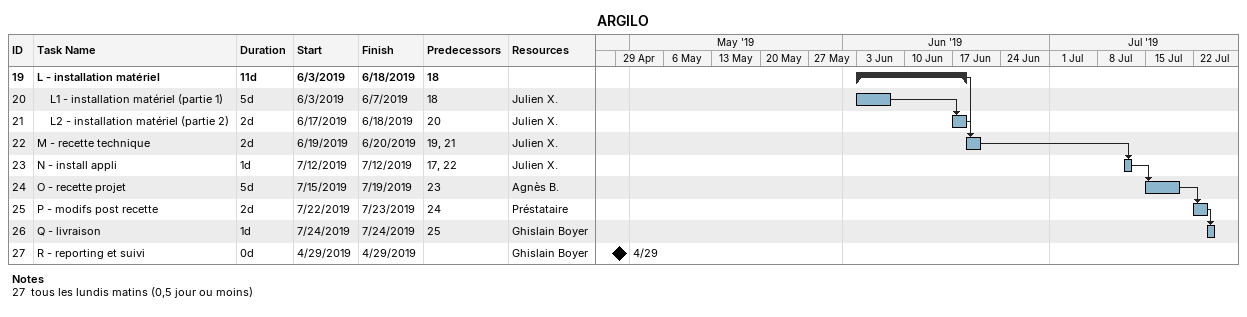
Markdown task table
ARGILO

| ID | Level | Task | Duration | Start | Finish | Predecessors | Resources |
|---|---|---|---|---|---|---|---|
| 19 | 1 | **L - installation matériel** | 11d | 2019-06-03 | 2019-06-18 | 18 |  |
| 20 | 2 | L1 - installation matériel (partie 1) | 5d | 2019-06-03 | 2019-06-07 | 18 | Julien X. |
| 21 | 2 | L2 - installation matériel (partie 2) | 2d | 2019-06-17 | 2019-06-18 | 20 | Julien X. |
| 22 | 1 | M - recette technique | 2d | 2019-06-19 | 2019-06-20 | 19, 21 | Julien X. |
| 23 | 1 | N - install appli | 1d | 2019-07-12 | 2019-07-12 | 17, 22 | Julien X. |
| 24 | 1 | O - recette projet | 5d | 2019-07-15 | 2019-07-19 | 23 | Agnès B. |
| 25 | 1 | P - modifs post recette | 2d | 2019-07-22 | 2019-07-23 | 24 | Préstataire |
| 26 | 1 | Q - livraison | 1d | 2019-07-24 | 2019-07-24 | 25 | Ghislain Boyer |
| 27 | 1 | R - reporting et suivi | 0d | 2019-04-29 | 2019-04-29 |  | Ghislain Boyer |

Notes
- 27: tous les lundis matins (0,5 jour ou moins)
